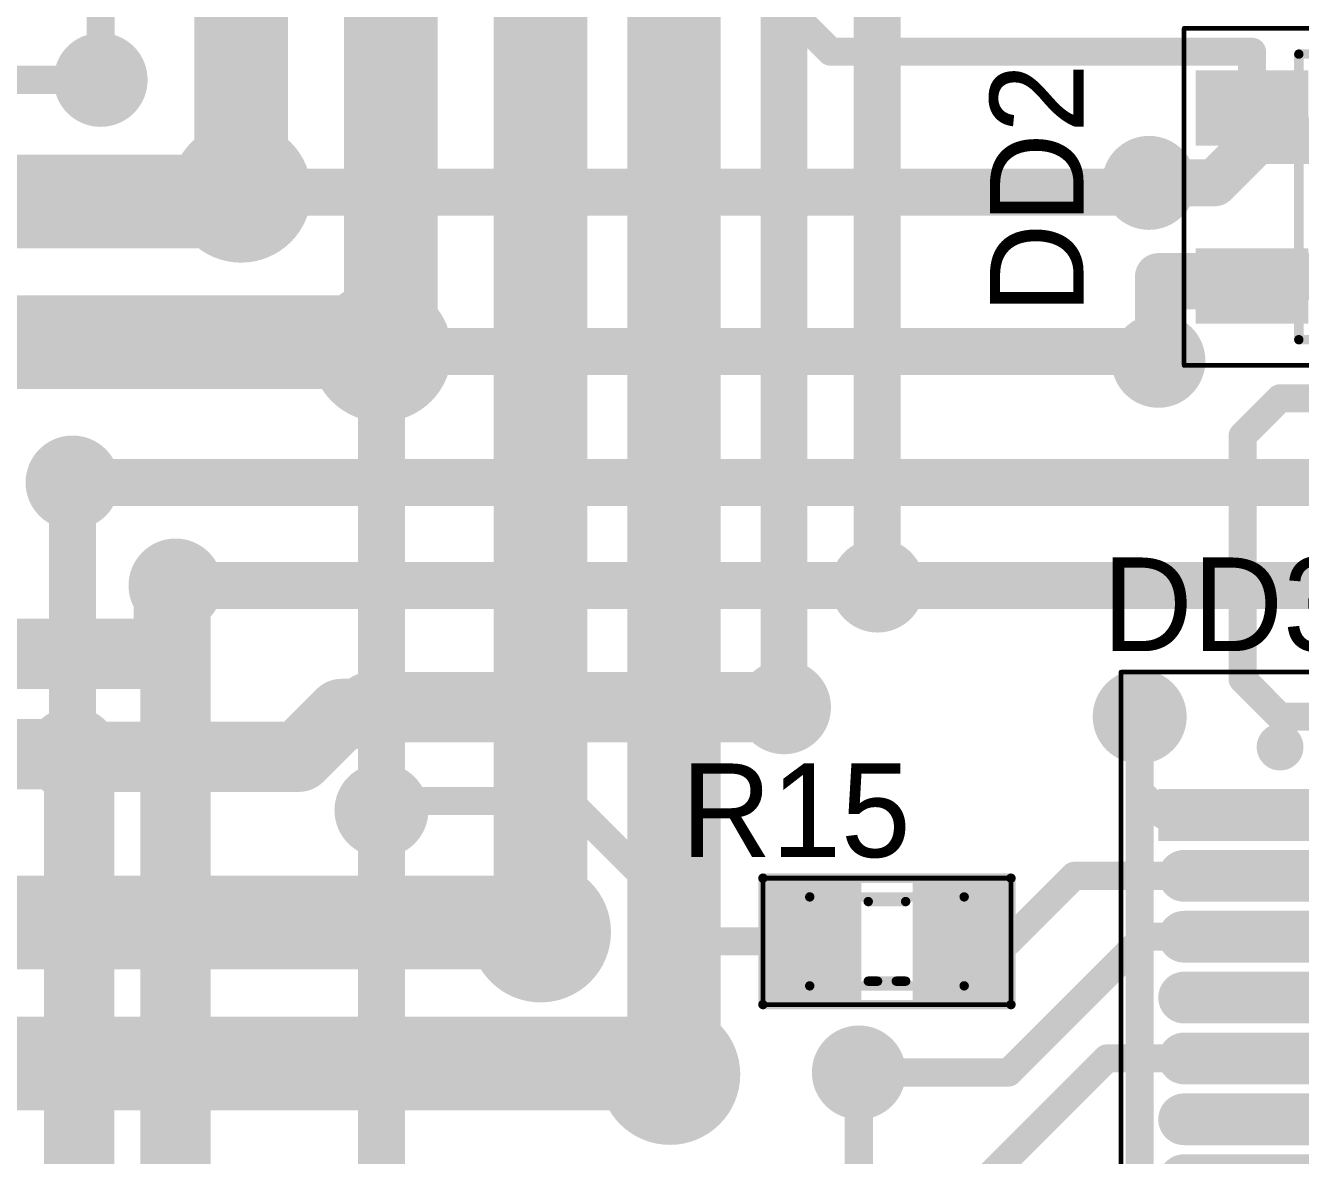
# Model space of a CAD drawing. Header units: millimetres. Extents: x 29 to 180, y 30 to 200.
# Drawn here: x 142.1 to 155.72, y 105.41 to 117.48 of the extents above; entities that cross this region are included whole.
import ezdxf

# ---------------------------------------------------------------- set-up
doc = ezdxf.new("R2010")
doc.units = ezdxf.units.MM
for name, color, linetype in [('BottomLayer', 5, 'Continuous'), ('BottomSolder', 6, 'Continuous'), ('Mechanical13', 56, 'Continuous'), ('Mechanical15', 56, 'Continuous'), ('MultiLayer', 9, 'Continuous'), ('TopLayer', 1, 'Continuous'), ('TopOverlay', 2, 'Continuous'), ('TopPaste', 8, 'Continuous'), ('TopSolder', 216, 'Continuous'), ('ViaHoleLayer', 16, 'Continuous')]:
    doc.layers.add(name, color=color, linetype=linetype)

# ---------------------------------------------------------------- blocks, each defined once
blk = doc.blocks.new('SOT_23_DBV__746')
at = {"layer": 'Mechanical13', "const_width": 0.1}
for points in [[(-0.875, 1.525), (-0.875, -1.525)], [(0.875, 1.525), (-0.875, 1.525)], [(0.875, 1.525), (0.875, -1.525)], [(0.875, -1.525), (-0.875, -1.525)]]:
    blk.add_lwpolyline(points, dxfattribs=at)
at = {"layer": 'Mechanical13', "const_width": 0.05}
for points in [[(-0.9, 1.525, 1), (-0.85, 1.525, 1)], [(-0.9, 1.525, 1), (-0.85, 1.525, 1)], [(0.85, 1.525, 1), (0.9, 1.525, 1)], [(0.85, 1.525, 1), (0.9, 1.525, 1)], [(-0.9, -1.525, 1), (-0.85, -1.525, 1)], [(-0.9, -1.525, 1), (-0.85, -1.525, 1)], [(0.85, -1.525, 1), (0.9, -1.525, 1)], [(0.85, -1.525, 1), (0.9, -1.525, 1)]]:
    blk.add_lwpolyline(points, format="xyb", close=True, dxfattribs=at)
at = {"layer": 'Mechanical15'}
for points, const_width in [([(-2.1, 1.8), (-2.1, -1.8)], 0.05), ([(2.1, 1.8), (-2.1, 1.8)], 0.05), ([(2.1, 1.8), (2.1, -1.8)], 0.05), ([(0, 0.5), (0, -0.5)], 0.1), ([(0.5, 0), (-0.5, 0)], 0.1), ([(2.1, -1.8), (-2.1, -1.8)], 0.05)]:
    blk.add_lwpolyline(points, dxfattribs=dict(at, const_width=const_width))
for points, const_width in [([(-2.113, 1.8, 1), (-2.088, 1.8, 1)], 0.025), ([(-2.113, 1.8, 1), (-2.088, 1.8, 1)], 0.025), ([(2.087, 1.8, 1), (2.112, 1.8, 1)], 0.025), ([(2.087, 1.8, 1), (2.112, 1.8, 1)], 0.025), ([(-0.025, 0.5, 1), (0.025, 0.5, 1)], 0.05), ([(-0.525, 0, 1), (-0.475, 0, 1)], 0.05), ([(0.475, 0, 1), (0.525, 0, 1)], 0.05), ([(-0.025, -0.5, 1), (0.025, -0.5, 1)], 0.05), ([(-2.113, -1.8, 1), (-2.088, -1.8, 1)], 0.025), ([(-2.113, -1.8, 1), (-2.088, -1.8, 1)], 0.025), ([(2.087, -1.8, 1), (2.112, -1.8, 1)], 0.025), ([(2.087, -1.8, 1), (2.112, -1.8, 1)], 0.025)]:
    blk.add_lwpolyline(points, format="xyb", close=True, dxfattribs=dict(at, const_width=const_width))
at = {"layer": 'TopLayer'}
for points in [[(-0.875, 0.65), (-0.875, 1.25), (-1.875, 0.65), (-1.875, 1.25)], [(1.875, 0.65), (1.875, 1.25), (0.875, 0.65), (0.875, 1.25)], [(-0.875, -0.3), (-0.875, 0.3), (-1.875, -0.3), (-1.875, 0.3)], [(-0.875, -1.25), (-0.875, -0.65), (-1.875, -1.25), (-1.875, -0.65)], [(1.875, -1.25), (1.875, -0.65), (0.875, -1.25), (0.875, -0.65)]]:
    blk.add_solid(points, dxfattribs=at)
at = {"layer": 'TopOverlay'}
for points, const_width in [([(-1.25, 1.8, 1), (-1.5, 1.8, 1)], 0.25), ([(-1.563, 1.8, 1), (-1.438, 1.8, 1)], 0.125), ([(-1.312, 1.8, 1), (-1.188, 1.8, 1)], 0.125), ([(-0.55, 1.55, 1), (-0.45, 1.55, 1)], 0.1), ([(-0.55, 1.55, 1), (-0.45, 1.55, 1)], 0.1), ([(0.45, 1.55, 1), (0.55, 1.55, 1)], 0.1), ([(0.45, 1.55, 1), (0.55, 1.55, 1)], 0.1), ([(-0.55, -1.55, 1), (-0.45, -1.55, 1)], 0.1), ([(-0.55, -1.55, 1), (-0.45, -1.55, 1)], 0.1), ([(0.45, -1.55, 1), (0.55, -1.55, 1)], 0.1), ([(0.45, -1.55, 1), (0.55, -1.55, 1)], 0.1)]:
    blk.add_lwpolyline(points, format="xyb", close=True, dxfattribs=dict(at, const_width=const_width))
at = {"layer": 'TopOverlay', "const_width": 0.2}
for points in [[(0.5, 1.55), (-0.5, 1.55)], [(-0.5, 1.55), (-0.5, -1.55)], [(0.5, 1.55), (0.5, -1.55)], [(0.5, -1.55), (-0.5, -1.55)]]:
    blk.add_lwpolyline(points, dxfattribs=at)
at = {"layer": 'TopPaste'}
for points in [[(-0.875, 0.65), (-0.875, 1.25), (-1.875, 0.65), (-1.875, 1.25)], [(1.875, 0.65), (1.875, 1.25), (0.875, 0.65), (0.875, 1.25)], [(-0.875, -0.3), (-0.875, 0.3), (-1.875, -0.3), (-1.875, 0.3)], [(-0.875, -1.25), (-0.875, -0.65), (-1.875, -1.25), (-1.875, -0.65)], [(1.875, -1.25), (1.875, -0.65), (0.875, -1.25), (0.875, -0.65)]]:
    blk.add_solid(points, dxfattribs=at)
at = {"layer": 'TopSolder'}
for points in [[(-0.773, 0.548), (-0.773, 1.352), (-1.977, 0.548), (-1.977, 1.352)], [(1.977, 0.548), (1.977, 1.352), (0.773, 0.548), (0.773, 1.352)], [(-0.773, -0.402), (-0.773, 0.402), (-1.977, -0.402), (-1.977, 0.402)], [(-0.773, -1.352), (-0.773, -0.548), (-1.977, -1.352), (-1.977, -0.548)], [(1.977, -1.352), (1.977, -0.548), (0.773, -1.352), (0.773, -0.548)]]:
    blk.add_solid(points, dxfattribs=at)
blk = doc.blocks.new('SSOP_28_M_747')
at = {"layer": 'Mechanical13', "const_width": 0.1}
for points in [[(-2.8, 5.25), (2.8, 5.25)], [(-2.8, -5.25), (-2.8, 5.25)], [(2.8, -5.25), (2.8, 5.25)], [(-2.8, -5.25), (2.8, -5.25)]]:
    blk.add_lwpolyline(points, dxfattribs=at)
at = {"layer": 'Mechanical13'}
for points, const_width in [([(-2.825, 5.25, 1), (-2.775, 5.25, 1)], 0.05), ([(-2.825, 5.25, 1), (-2.775, 5.25, 1)], 0.05), ([(2.775, 5.25, 1), (2.825, 5.25, 1)], 0.05), ([(2.775, 5.25, 1), (2.825, 5.25, 1)], 0.05), ([(-1.4, 4.35, 1), (-2.4, 4.35, 1)], 0.1), ([(-2.425, 4.35, 1), (-2.375, 4.35, 1)], 0.05), ([(-1.425, 4.35, 1), (-1.375, 4.35, 1)], 0.05), ([(-2.825, -5.25, 1), (-2.775, -5.25, 1)], 0.05), ([(-2.825, -5.25, 1), (-2.775, -5.25, 1)], 0.05), ([(2.775, -5.25, 1), (2.825, -5.25, 1)], 0.05), ([(2.775, -5.25, 1), (2.825, -5.25, 1)], 0.05)]:
    blk.add_lwpolyline(points, format="xyb", close=True, dxfattribs=dict(at, const_width=const_width))
at = {"layer": 'Mechanical15'}
for points, const_width in [([(-5.2, 5.75), (5.2, 5.75)], 0.05), ([(-5.2, -5.75), (-5.2, 5.75)], 0.05), ([(5.2, -5.75), (5.2, 5.75)], 0.05), ([(0, -0.5), (0, 0.5)], 0.1), ([(-0.5, 0), (0.5, 0)], 0.1), ([(-5.2, -5.75), (5.2, -5.75)], 0.05)]:
    blk.add_lwpolyline(points, dxfattribs=dict(at, const_width=const_width))
for points, const_width in [([(-5.212, 5.75, 1), (-5.188, 5.75, 1)], 0.025), ([(-5.212, 5.75, 1), (-5.188, 5.75, 1)], 0.025), ([(5.188, 5.75, 1), (5.212, 5.75, 1)], 0.025), ([(5.188, 5.75, 1), (5.212, 5.75, 1)], 0.025), ([(-0.025, 0.5, 1), (0.025, 0.5, 1)], 0.05), ([(-0.525, 0, 1), (-0.475, 0, 1)], 0.05), ([(0.475, 0, 1), (0.525, 0, 1)], 0.05), ([(-0.025, -0.5, 1), (0.025, -0.5, 1)], 0.05), ([(-5.212, -5.75, 1), (-5.188, -5.75, 1)], 0.025), ([(-5.212, -5.75, 1), (-5.188, -5.75, 1)], 0.025), ([(5.188, -5.75, 1), (5.212, -5.75, 1)], 0.025), ([(5.188, -5.75, 1), (5.212, -5.75, 1)], 0.025)]:
    blk.add_lwpolyline(points, format="xyb", close=True, dxfattribs=dict(at, const_width=const_width))
at = {"layer": 'TopLayer', "const_width": 0.35}
for points in [[(2.475, 4.225), (4.525, 4.225)], [(-4.525, 3.575), (-2.475, 3.575)], [(2.475, 3.575), (4.525, 3.575)], [(-4.525, 2.925), (-2.475, 2.925)], [(2.475, 2.925), (4.525, 2.925)], [(-4.525, 2.275), (-2.475, 2.275)], [(2.475, 2.275), (4.525, 2.275)], [(-4.525, 1.625), (-2.475, 1.625)], [(2.475, 1.625), (4.525, 1.625)], [(-4.525, 0.975), (-2.475, 0.975)], [(2.475, 0.975), (4.525, 0.975)], [(-4.525, 0.325), (-2.475, 0.325)], [(2.475, 0.325), (4.525, 0.325)], [(-4.525, -0.325), (-2.475, -0.325)], [(2.475, -0.325), (4.525, -0.325)], [(-4.525, -0.975), (-2.475, -0.975)], [(2.475, -0.975), (4.525, -0.975)], [(-4.525, -1.625), (-2.475, -1.625)], [(2.475, -1.625), (4.525, -1.625)], [(-4.525, -2.275), (-2.475, -2.275)], [(2.475, -2.275), (4.525, -2.275)], [(-4.525, -2.925), (-2.475, -2.925)], [(2.475, -2.925), (4.525, -2.925)], [(-4.525, -3.575), (-2.475, -3.575)], [(2.475, -3.575), (4.525, -3.575)], [(-4.525, -4.225), (-2.475, -4.225)], [(2.475, -4.225), (4.525, -4.225)]]:
    blk.add_lwpolyline(points, dxfattribs=at)
at = {"layer": 'TopLayer', "const_width": 0.175}
for points in [[(2.388, 4.225, 1), (2.563, 4.225, 1)], [(4.437, 4.225, 1), (4.613, 4.225, 1)], [(-4.613, 3.575, 1), (-4.437, 3.575, 1)], [(-2.563, 3.575, 1), (-2.388, 3.575, 1)], [(2.388, 3.575, 1), (2.563, 3.575, 1)], [(4.437, 3.575, 1), (4.613, 3.575, 1)], [(-4.613, 2.925, 1), (-4.437, 2.925, 1)], [(-2.563, 2.925, 1), (-2.388, 2.925, 1)], [(2.388, 2.925, 1), (2.563, 2.925, 1)], [(4.437, 2.925, 1), (4.613, 2.925, 1)], [(-4.613, 2.275, 1), (-4.437, 2.275, 1)], [(-2.563, 2.275, 1), (-2.388, 2.275, 1)], [(2.388, 2.275, 1), (2.563, 2.275, 1)], [(4.437, 2.275, 1), (4.613, 2.275, 1)], [(-4.613, 1.625, 1), (-4.437, 1.625, 1)], [(-2.563, 1.625, 1), (-2.388, 1.625, 1)], [(2.388, 1.625, 1), (2.563, 1.625, 1)], [(4.437, 1.625, 1), (4.613, 1.625, 1)], [(-4.613, 0.975, 1), (-4.437, 0.975, 1)], [(-2.563, 0.975, 1), (-2.388, 0.975, 1)], [(2.388, 0.975, 1), (2.563, 0.975, 1)], [(4.437, 0.975, 1), (4.613, 0.975, 1)], [(-4.613, 0.325, 1), (-4.437, 0.325, 1)], [(-2.563, 0.325, 1), (-2.388, 0.325, 1)], [(2.388, 0.325, 1), (2.563, 0.325, 1)], [(4.437, 0.325, 1), (4.613, 0.325, 1)], [(-4.613, -0.325, 1), (-4.437, -0.325, 1)], [(-2.563, -0.325, 1), (-2.388, -0.325, 1)], [(2.388, -0.325, 1), (2.563, -0.325, 1)], [(4.437, -0.325, 1), (4.613, -0.325, 1)], [(-4.613, -0.975, 1), (-4.437, -0.975, 1)], [(-2.563, -0.975, 1), (-2.388, -0.975, 1)], [(2.388, -0.975, 1), (2.563, -0.975, 1)], [(4.437, -0.975, 1), (4.613, -0.975, 1)], [(-4.613, -1.625, 1), (-4.437, -1.625, 1)], [(-2.563, -1.625, 1), (-2.388, -1.625, 1)], [(2.388, -1.625, 1), (2.563, -1.625, 1)], [(4.437, -1.625, 1), (4.613, -1.625, 1)], [(-4.613, -2.275, 1), (-4.437, -2.275, 1)], [(-2.563, -2.275, 1), (-2.388, -2.275, 1)], [(2.388, -2.275, 1), (2.563, -2.275, 1)], [(4.437, -2.275, 1), (4.613, -2.275, 1)], [(-4.613, -2.925, 1), (-4.437, -2.925, 1)], [(-2.563, -2.925, 1), (-2.388, -2.925, 1)], [(2.388, -2.925, 1), (2.563, -2.925, 1)], [(4.437, -2.925, 1), (4.613, -2.925, 1)], [(-4.613, -3.575, 1), (-4.437, -3.575, 1)], [(-2.563, -3.575, 1), (-2.388, -3.575, 1)], [(2.388, -3.575, 1), (2.563, -3.575, 1)], [(4.437, -3.575, 1), (4.613, -3.575, 1)], [(-4.613, -4.225, 1), (-4.437, -4.225, 1)], [(-2.563, -4.225, 1), (-2.388, -4.225, 1)], [(2.388, -4.225, 1), (2.563, -4.225, 1)], [(4.437, -4.225, 1), (4.613, -4.225, 1)]]:
    blk.add_lwpolyline(points, format="xyb", close=True, dxfattribs=at)
at = {"layer": 'TopLayer'}
blk.add_solid([(-2.3, 4.05), (-2.3, 4.4), (-4.7, 4.05), (-4.7, 4.4)], dxfattribs=at)
at = {"layer": 'TopOverlay', "const_width": 0.2}
for points in [[(-1.9, 5.25), (1.9, 5.25)], [(-1.9, -5.25), (-1.9, 5.25)], [(1.9, -5.25), (1.9, 5.25)], [(-1.9, -5.25), (1.9, -5.25)]]:
    blk.add_lwpolyline(points, dxfattribs=at)
at = {"layer": 'TopOverlay'}
for points, const_width in [([(-1.95, 5.25, 1), (-1.85, 5.25, 1)], 0.1), ([(-1.95, 5.25, 1), (-1.85, 5.25, 1)], 0.1), ([(1.85, 5.25, 1), (1.95, 5.25, 1)], 0.1), ([(1.85, 5.25, 1), (1.95, 5.25, 1)], 0.1), ([(-3.375, 4.95, 1), (-3.625, 4.95, 1)], 0.25), ([(-3.688, 4.95, 1), (-3.563, 4.95, 1)], 0.125), ([(-3.437, 4.95, 1), (-3.313, 4.95, 1)], 0.125), ([(-0.6, 4.25, 1), (-1.2, 4.25, 1)], 0.6), ([(-1.35, 4.25, 1), (-1.05, 4.25, 1)], 0.3), ([(-0.75, 4.25, 1), (-0.45, 4.25, 1)], 0.3), ([(-1.95, -5.25, 1), (-1.85, -5.25, 1)], 0.1), ([(-1.95, -5.25, 1), (-1.85, -5.25, 1)], 0.1), ([(1.85, -5.25, 1), (1.95, -5.25, 1)], 0.1), ([(1.85, -5.25, 1), (1.95, -5.25, 1)], 0.1)]:
    blk.add_lwpolyline(points, format="xyb", close=True, dxfattribs=dict(at, const_width=const_width))
at = {"layer": 'TopPaste', "const_width": 0.35}
for points in [[(2.475, 4.225), (4.525, 4.225)], [(-4.525, 3.575), (-2.475, 3.575)], [(2.475, 3.575), (4.525, 3.575)], [(-4.525, 2.925), (-2.475, 2.925)], [(2.475, 2.925), (4.525, 2.925)], [(-4.525, 2.275), (-2.475, 2.275)], [(2.475, 2.275), (4.525, 2.275)], [(-4.525, 1.625), (-2.475, 1.625)], [(2.475, 1.625), (4.525, 1.625)], [(-4.525, 0.975), (-2.475, 0.975)], [(2.475, 0.975), (4.525, 0.975)], [(-4.525, 0.325), (-2.475, 0.325)], [(2.475, 0.325), (4.525, 0.325)], [(-4.525, -0.325), (-2.475, -0.325)], [(2.475, -0.325), (4.525, -0.325)], [(-4.525, -0.975), (-2.475, -0.975)], [(2.475, -0.975), (4.525, -0.975)], [(-4.525, -1.625), (-2.475, -1.625)], [(2.475, -1.625), (4.525, -1.625)], [(-4.525, -2.275), (-2.475, -2.275)], [(2.475, -2.275), (4.525, -2.275)], [(-4.525, -2.925), (-2.475, -2.925)], [(2.475, -2.925), (4.525, -2.925)], [(-4.525, -3.575), (-2.475, -3.575)], [(2.475, -3.575), (4.525, -3.575)], [(-4.525, -4.225), (-2.475, -4.225)], [(2.475, -4.225), (4.525, -4.225)]]:
    blk.add_lwpolyline(points, dxfattribs=at)
at = {"layer": 'TopPaste', "const_width": 0.175}
for points in [[(2.388, 4.225, 1), (2.563, 4.225, 1)], [(4.437, 4.225, 1), (4.613, 4.225, 1)], [(-4.613, 3.575, 1), (-4.437, 3.575, 1)], [(-2.563, 3.575, 1), (-2.388, 3.575, 1)], [(2.388, 3.575, 1), (2.563, 3.575, 1)], [(4.437, 3.575, 1), (4.613, 3.575, 1)], [(-4.613, 2.925, 1), (-4.437, 2.925, 1)], [(-2.563, 2.925, 1), (-2.388, 2.925, 1)], [(2.388, 2.925, 1), (2.563, 2.925, 1)], [(4.437, 2.925, 1), (4.613, 2.925, 1)], [(-4.613, 2.275, 1), (-4.437, 2.275, 1)], [(-2.563, 2.275, 1), (-2.388, 2.275, 1)], [(2.388, 2.275, 1), (2.563, 2.275, 1)], [(4.437, 2.275, 1), (4.613, 2.275, 1)], [(-4.613, 1.625, 1), (-4.437, 1.625, 1)], [(-2.563, 1.625, 1), (-2.388, 1.625, 1)], [(2.388, 1.625, 1), (2.563, 1.625, 1)], [(4.437, 1.625, 1), (4.613, 1.625, 1)], [(-4.613, 0.975, 1), (-4.437, 0.975, 1)], [(-2.563, 0.975, 1), (-2.388, 0.975, 1)], [(2.388, 0.975, 1), (2.563, 0.975, 1)], [(4.437, 0.975, 1), (4.613, 0.975, 1)], [(-4.613, 0.325, 1), (-4.437, 0.325, 1)], [(-2.563, 0.325, 1), (-2.388, 0.325, 1)], [(2.388, 0.325, 1), (2.563, 0.325, 1)], [(4.437, 0.325, 1), (4.613, 0.325, 1)], [(-4.613, -0.325, 1), (-4.437, -0.325, 1)], [(-2.563, -0.325, 1), (-2.388, -0.325, 1)], [(2.388, -0.325, 1), (2.563, -0.325, 1)], [(4.437, -0.325, 1), (4.613, -0.325, 1)], [(-4.613, -0.975, 1), (-4.437, -0.975, 1)], [(-2.563, -0.975, 1), (-2.388, -0.975, 1)], [(2.388, -0.975, 1), (2.563, -0.975, 1)], [(4.437, -0.975, 1), (4.613, -0.975, 1)], [(-4.613, -1.625, 1), (-4.437, -1.625, 1)], [(-2.563, -1.625, 1), (-2.388, -1.625, 1)], [(2.388, -1.625, 1), (2.563, -1.625, 1)], [(4.437, -1.625, 1), (4.613, -1.625, 1)], [(-4.613, -2.275, 1), (-4.437, -2.275, 1)], [(-2.563, -2.275, 1), (-2.388, -2.275, 1)], [(2.388, -2.275, 1), (2.563, -2.275, 1)], [(4.437, -2.275, 1), (4.613, -2.275, 1)], [(-4.613, -2.925, 1), (-4.437, -2.925, 1)], [(-2.563, -2.925, 1), (-2.388, -2.925, 1)], [(2.388, -2.925, 1), (2.563, -2.925, 1)], [(4.437, -2.925, 1), (4.613, -2.925, 1)], [(-4.613, -3.575, 1), (-4.437, -3.575, 1)], [(-2.563, -3.575, 1), (-2.388, -3.575, 1)], [(2.388, -3.575, 1), (2.563, -3.575, 1)], [(4.437, -3.575, 1), (4.613, -3.575, 1)], [(-4.613, -4.225, 1), (-4.437, -4.225, 1)], [(-2.563, -4.225, 1), (-2.388, -4.225, 1)], [(2.388, -4.225, 1), (2.563, -4.225, 1)], [(4.437, -4.225, 1), (4.613, -4.225, 1)]]:
    blk.add_lwpolyline(points, format="xyb", close=True, dxfattribs=at)
at = {"layer": 'TopPaste'}
blk.add_solid([(-2.3, 4.05), (-2.3, 4.4), (-4.7, 4.05), (-4.7, 4.4)], dxfattribs=at)
at = {"layer": 'TopSolder', "const_width": 0.553}
for points in [[(2.475, 4.225), (4.525, 4.225)], [(-4.525, 3.575), (-2.475, 3.575)], [(2.475, 3.575), (4.525, 3.575)], [(-4.525, 2.925), (-2.475, 2.925)], [(2.475, 2.925), (4.525, 2.925)], [(-4.525, 2.275), (-2.475, 2.275)], [(2.475, 2.275), (4.525, 2.275)], [(-4.525, 1.625), (-2.475, 1.625)], [(2.475, 1.625), (4.525, 1.625)], [(-4.525, 0.975), (-2.475, 0.975)], [(2.475, 0.975), (4.525, 0.975)], [(-4.525, 0.325), (-2.475, 0.325)], [(2.475, 0.325), (4.525, 0.325)], [(-4.525, -0.325), (-2.475, -0.325)], [(2.475, -0.325), (4.525, -0.325)], [(-4.525, -0.975), (-2.475, -0.975)], [(2.475, -0.975), (4.525, -0.975)], [(-4.525, -1.625), (-2.475, -1.625)], [(2.475, -1.625), (4.525, -1.625)], [(-4.525, -2.275), (-2.475, -2.275)], [(2.475, -2.275), (4.525, -2.275)], [(-4.525, -2.925), (-2.475, -2.925)], [(2.475, -2.925), (4.525, -2.925)], [(-4.525, -3.575), (-2.475, -3.575)], [(2.475, -3.575), (4.525, -3.575)], [(-4.525, -4.225), (-2.475, -4.225)], [(2.475, -4.225), (4.525, -4.225)]]:
    blk.add_lwpolyline(points, dxfattribs=at)
at = {"layer": 'TopSolder', "const_width": 0.277}
for points in [[(2.337, 4.225, 1), (2.613, 4.225, 1)], [(4.387, 4.225, 1), (4.663, 4.225, 1)], [(-4.663, 3.575, 1), (-4.387, 3.575, 1)], [(-2.613, 3.575, 1), (-2.337, 3.575, 1)], [(2.337, 3.575, 1), (2.613, 3.575, 1)], [(4.387, 3.575, 1), (4.663, 3.575, 1)], [(-4.663, 2.925, 1), (-4.387, 2.925, 1)], [(-2.613, 2.925, 1), (-2.337, 2.925, 1)], [(2.337, 2.925, 1), (2.613, 2.925, 1)], [(4.387, 2.925, 1), (4.663, 2.925, 1)], [(-4.663, 2.275, 1), (-4.387, 2.275, 1)], [(-2.613, 2.275, 1), (-2.337, 2.275, 1)], [(2.337, 2.275, 1), (2.613, 2.275, 1)], [(4.387, 2.275, 1), (4.663, 2.275, 1)], [(-4.663, 1.625, 1), (-4.387, 1.625, 1)], [(-2.613, 1.625, 1), (-2.337, 1.625, 1)], [(2.337, 1.625, 1), (2.613, 1.625, 1)], [(4.387, 1.625, 1), (4.663, 1.625, 1)], [(-4.663, 0.975, 1), (-4.387, 0.975, 1)], [(-2.613, 0.975, 1), (-2.337, 0.975, 1)], [(2.337, 0.975, 1), (2.613, 0.975, 1)], [(4.387, 0.975, 1), (4.663, 0.975, 1)], [(-4.663, 0.325, 1), (-4.387, 0.325, 1)], [(-2.613, 0.325, 1), (-2.337, 0.325, 1)], [(2.337, 0.325, 1), (2.613, 0.325, 1)], [(4.387, 0.325, 1), (4.663, 0.325, 1)], [(-4.663, -0.325, 1), (-4.387, -0.325, 1)], [(-2.613, -0.325, 1), (-2.337, -0.325, 1)], [(2.337, -0.325, 1), (2.613, -0.325, 1)], [(4.387, -0.325, 1), (4.663, -0.325, 1)], [(-4.663, -0.975, 1), (-4.387, -0.975, 1)], [(-2.613, -0.975, 1), (-2.337, -0.975, 1)], [(2.337, -0.975, 1), (2.613, -0.975, 1)], [(4.387, -0.975, 1), (4.663, -0.975, 1)], [(-4.663, -1.625, 1), (-4.387, -1.625, 1)], [(-2.613, -1.625, 1), (-2.337, -1.625, 1)], [(2.337, -1.625, 1), (2.613, -1.625, 1)], [(4.387, -1.625, 1), (4.663, -1.625, 1)], [(-4.663, -2.275, 1), (-4.387, -2.275, 1)], [(-2.613, -2.275, 1), (-2.337, -2.275, 1)], [(2.337, -2.275, 1), (2.613, -2.275, 1)], [(4.387, -2.275, 1), (4.663, -2.275, 1)], [(-4.663, -2.925, 1), (-4.387, -2.925, 1)], [(-2.613, -2.925, 1), (-2.337, -2.925, 1)], [(2.337, -2.925, 1), (2.613, -2.925, 1)], [(4.387, -2.925, 1), (4.663, -2.925, 1)], [(-4.663, -3.575, 1), (-4.387, -3.575, 1)], [(-2.613, -3.575, 1), (-2.337, -3.575, 1)], [(2.337, -3.575, 1), (2.613, -3.575, 1)], [(4.387, -3.575, 1), (4.663, -3.575, 1)], [(-4.663, -4.225, 1), (-4.387, -4.225, 1)], [(-2.613, -4.225, 1), (-2.337, -4.225, 1)], [(2.337, -4.225, 1), (2.613, -4.225, 1)], [(4.387, -4.225, 1), (4.663, -4.225, 1)]]:
    blk.add_lwpolyline(points, format="xyb", close=True, dxfattribs=at)
at = {"layer": 'TopSolder'}
blk.add_solid([(-2.198, 3.948), (-2.198, 4.502), (-4.802, 3.948), (-4.802, 4.502)], dxfattribs=at)
blk = doc.blocks.new('SMD_R_0603_803')
at = {"layer": 'Mechanical13', "const_width": 0.1}
for points in [[(-0.825, 0.475), (-0.825, -0.475)], [(0.825, 0.475), (-0.825, 0.475)], [(0.825, 0.475), (0.825, -0.475)], [(0.825, -0.475), (-0.825, -0.475)]]:
    blk.add_lwpolyline(points, dxfattribs=at)
at = {"layer": 'Mechanical13', "const_width": 0.05}
for points in [[(-0.85, 0.475, 1), (-0.8, 0.475, 1)], [(-0.85, 0.475, 1), (-0.8, 0.475, 1)], [(0.8, 0.475, 1), (0.85, 0.475, 1)], [(0.8, 0.475, 1), (0.85, 0.475, 1)], [(-0.85, -0.475, 1), (-0.8, -0.475, 1)], [(-0.85, -0.475, 1), (-0.8, -0.475, 1)], [(0.8, -0.475, 1), (0.85, -0.475, 1)], [(0.8, -0.475, 1), (0.85, -0.475, 1)]]:
    blk.add_lwpolyline(points, format="xyb", close=True, dxfattribs=at)
at = {"layer": 'Mechanical15', "const_width": 0.05}
for points in [[(-1.325, 0.675), (-1.325, -0.675)], [(1.325, 0.675), (-1.325, 0.675)], [(1.325, 0.675), (1.325, -0.675)], [(1.325, -0.675), (-1.325, -0.675)]]:
    blk.add_lwpolyline(points, dxfattribs=at)
at = {"layer": 'Mechanical15', "const_width": 0.025}
for points in [[(-1.338, 0.675, 1), (-1.313, 0.675, 1)], [(-1.338, 0.675, 1), (-1.313, 0.675, 1)], [(1.313, 0.675, 1), (1.338, 0.675, 1)], [(1.313, 0.675, 1), (1.338, 0.675, 1)], [(-1.338, -0.675, 1), (-1.313, -0.675, 1)], [(-1.338, -0.675, 1), (-1.313, -0.675, 1)], [(1.313, -0.675, 1), (1.338, -0.675, 1)], [(1.313, -0.675, 1), (1.338, -0.675, 1)]]:
    blk.add_lwpolyline(points, format="xyb", close=True, dxfattribs=at)
at = {"layer": 'TopLayer'}
for points in [[(-0.375, -0.525), (-0.375, 0.525), (-1.175, -0.525), (-1.175, 0.525)], [(1.175, -0.525), (1.175, 0.525), (0.375, -0.525), (0.375, 0.525)]]:
    blk.add_solid(points, dxfattribs=at)
at = {"layer": 'TopOverlay', "const_width": 0.1}
for points in [[(1.325, 0.675), (-1.325, 0.675)], [(-1.325, 0.675), (-1.325, -0.675)], [(1.325, 0.675), (1.325, -0.675)], [(-0.1, 0.425), (-0.2, 0.425)], [(0.1, 0.425), (-0.1, 0.425)], [(0.2, 0.425), (0.1, 0.425)], [(0.2, -0.425), (-0.2, -0.425)], [(1.325, -0.675), (-1.325, -0.675)]]:
    blk.add_lwpolyline(points, dxfattribs=at)
at = {"layer": 'TopOverlay', "const_width": 0.05}
for points in [[(-1.35, 0.675, 1), (-1.3, 0.675, 1)], [(-1.35, 0.675, 1), (-1.3, 0.675, 1)], [(1.3, 0.675, 1), (1.35, 0.675, 1)], [(1.3, 0.675, 1), (1.35, 0.675, 1)], [(-0.225, 0.425, 1), (-0.175, 0.425, 1)], [(-0.125, 0.425, 1), (-0.075, 0.425, 1)], [(-0.125, 0.425, 1), (-0.075, 0.425, 1)], [(0.075, 0.425, 1), (0.125, 0.425, 1)], [(0.075, 0.425, 1), (0.125, 0.425, 1)], [(0.175, 0.425, 1), (0.225, 0.425, 1)], [(-0.225, -0.425, 1), (-0.175, -0.425, 1)], [(0.175, -0.425, 1), (0.225, -0.425, 1)], [(-1.35, -0.675, 1), (-1.3, -0.675, 1)], [(-1.35, -0.675, 1), (-1.3, -0.675, 1)], [(1.3, -0.675, 1), (1.35, -0.675, 1)], [(1.3, -0.675, 1), (1.35, -0.675, 1)]]:
    blk.add_lwpolyline(points, format="xyb", close=True, dxfattribs=at)
at = {"layer": 'TopPaste'}
for points in [[(-0.375, -0.525), (-0.375, 0.525), (-1.175, -0.525), (-1.175, 0.525)], [(1.175, -0.525), (1.175, 0.525), (0.375, -0.525), (0.375, 0.525)]]:
    blk.add_solid(points, dxfattribs=at)
at = {"layer": 'TopSolder'}
for points in [[(-0.273, -0.627), (-0.273, 0.627), (-1.277, -0.627), (-1.277, 0.627)], [(1.277, -0.627), (1.277, 0.627), (0.273, -0.627), (0.273, 0.627)]]:
    blk.add_solid(points, dxfattribs=at)

msp = doc.modelspace()

# ---------------------------------------------------------------- linework, layer by layer
at = {"layer": 'BottomLayer'}
for points, const_width in [([(142.9, 116.9), (142.9, 156.7)], 0.3), ([(144.4, 115.7), (144.4, 155.7)], 1), ([(146, 114.1), (146, 149.8)], 1), ([(147.6, 107.8), (147.6, 144.8)], 1), ([(149.025, 106.323), (149.025, 144.125)], 1), ([(150.2, 110.2), (150.2, 138.4)], 0.5), ([(151.196, 111.504), (151.196, 130.1)], 0.5), ([(154.8, 115.8), (155.25, 116.25)], 0.5), ([(155.25, 116.25), (156.6, 116.25)], 0.5), ([(154.1, 115.8), (154.8, 115.8)], 0.5), ([(154.2, 113.9), (154.2, 114.8)], 0.5), ([(154.2, 114.8), (156.5, 114.8)], 0.5), ([(145.9, 114), (146, 114.1)], 1), ([(145.9, 109.1), (145.9, 114)], 0.5), ([(155.1, 113.1), (155.5, 113.5)], 0.3), ([(155.5, 113.5), (158.6, 113.5)], 0.3), ([(155.1, 110.5), (155.1, 113.1)], 0.3), ([(142.6, 109.7), (142.6, 112.6)], 0.5), ([(143.7, 97), (143.7, 111.5)], 0.75), ([(151.196, 111.504), (151.2, 111.5)], 0.5), ([(155.1, 110.5), (155.5, 110.1)], 0.3), ([(154, 104.9), (154, 110.1)], 0.3), ([(155.5, 110.1), (156.5, 110.1)], 0.3), ([(142.6, 109.7), (142.671, 109.629)], 0.75), ([(142.671, 96.029), (142.671, 109.629)], 0.75), ([(145.9, 98.425), (145.9, 109.1)], 0.5), ([(148.981, 106.279), (149.025, 106.323)], 1), ([(151, 101.2), (151, 106.3)], 0.3)]:
    msp.add_lwpolyline(points, dxfattribs=dict(at, const_width=const_width))
for points, const_width in [([(142.7, 116.9, 1), (143.1, 116.9, 1)], 0.4), ([(142.825, 116.9, 1), (142.975, 116.9, 1)], 0.15), ([(155.125, 116.25, 1), (155.375, 116.25, 1)], 0.25), ([(155.125, 116.25, 1), (155.375, 116.25, 1)], 0.25), ([(144.075, 115.7, 1), (144.725, 115.7, 1)], 0.65), ([(144.15, 115.7, 1), (144.65, 115.7, 1)], 0.5), ([(153.9, 115.8, 1), (154.3, 115.8, 1)], 0.4), ([(153.975, 115.8, 1), (154.225, 115.8, 1)], 0.25), ([(154.675, 115.8, 1), (154.925, 115.8, 1)], 0.25), ([(154.675, 115.8, 1), (154.925, 115.8, 1)], 0.25), ([(154.075, 114.8, 1), (154.325, 114.8, 1)], 0.25), ([(154.075, 114.8, 1), (154.325, 114.8, 1)], 0.25), ([(145.575, 114, 1), (146.225, 114, 1)], 0.65), ([(145.75, 114.1, 1), (146.25, 114.1, 1)], 0.5), ([(145.75, 114.1, 1), (146.25, 114.1, 1)], 0.5), ([(145.65, 114, 1), (146.15, 114, 1)], 0.5), ([(154, 113.9, 1), (154.4, 113.9, 1)], 0.4), ([(145.775, 114, 1), (146.025, 114, 1)], 0.25), ([(154.075, 113.9, 1), (154.325, 113.9, 1)], 0.25), ([(155.425, 113.5, 1), (155.575, 113.5, 1)], 0.15), ([(155.425, 113.5, 1), (155.575, 113.5, 1)], 0.15), ([(155.025, 113.1, 1), (155.175, 113.1, 1)], 0.15), ([(155.025, 113.1, 1), (155.175, 113.1, 1)], 0.15), ([(142.4, 112.6, 1), (142.8, 112.6, 1)], 0.4), ([(142.475, 112.6, 1), (142.725, 112.6, 1)], 0.25), ([(143.5, 111.5, 1), (143.9, 111.5, 1)], 0.4), ([(143.513, 111.5, 1), (143.888, 111.5, 1)], 0.375), ([(151, 111.5, 1), (151.4, 111.5, 1)], 0.4), ([(151.071, 111.504, 1), (151.321, 111.504, 1)], 0.25), ([(151.071, 111.504, 1), (151.321, 111.504, 1)], 0.25), ([(151.075, 111.5, 1), (151.325, 111.5, 1)], 0.25), ([(150, 110.2, 1), (150.4, 110.2, 1)], 0.4), ([(155.025, 110.5, 1), (155.175, 110.5, 1)], 0.15), ([(155.025, 110.5, 1), (155.175, 110.5, 1)], 0.15), ([(153.8, 110.1, 1), (154.2, 110.1, 1)], 0.4), ([(150.075, 110.2, 1), (150.325, 110.2, 1)], 0.25), ([(153.925, 110.1, 1), (154.075, 110.1, 1)], 0.15), ([(155.425, 110.1, 1), (155.575, 110.1, 1)], 0.15), ([(155.425, 110.1, 1), (155.575, 110.1, 1)], 0.15), ([(142.4, 109.7, 1), (142.8, 109.7, 1)], 0.4), ([(142.413, 109.7, 1), (142.788, 109.7, 1)], 0.375), ([(142.483, 109.629, 1), (142.859, 109.629, 1)], 0.375), ([(142.483, 109.629, 1), (142.859, 109.629, 1)], 0.375), ([(142.475, 109.7, 1), (142.725, 109.7, 1)], 0.25), ([(145.7, 109.1, 1), (146.1, 109.1, 1)], 0.4), ([(145.775, 109.1, 1), (146.025, 109.1, 1)], 0.25), ([(145.775, 109.1, 1), (146.025, 109.1, 1)], 0.25), ([(147.275, 107.8, 1), (147.925, 107.8, 1)], 0.65), ([(147.35, 107.8, 1), (147.85, 107.8, 1)], 0.5), ([(148.656, 106.279, 1), (149.306, 106.279, 1)], 0.65), ([(148.775, 106.323, 1), (149.275, 106.323, 1)], 0.5), ([(148.775, 106.323, 1), (149.275, 106.323, 1)], 0.5), ([(148.731, 106.279, 1), (149.231, 106.279, 1)], 0.5), ([(150.8, 106.3, 1), (151.2, 106.3, 1)], 0.4), ([(150.925, 106.3, 1), (151.075, 106.3, 1)], 0.15)]:
    msp.add_lwpolyline(points, format="xyb", close=True, dxfattribs=dict(at, const_width=const_width))
at = {"layer": 'BottomSolder'}
for points, const_width in [([(142.649, 116.9, 1), (143.151, 116.9, 1)], 0.502), ([(144.024, 115.7, 1), (144.776, 115.7, 1)], 0.752), ([(153.849, 115.8, 1), (154.351, 115.8, 1)], 0.502), ([(145.524, 114, 1), (146.276, 114, 1)], 0.752), ([(153.949, 113.9, 1), (154.451, 113.9, 1)], 0.502), ([(142.349, 112.6, 1), (142.851, 112.6, 1)], 0.502), ([(143.449, 111.5, 1), (143.951, 111.5, 1)], 0.502), ([(150.949, 111.5, 1), (151.451, 111.5, 1)], 0.502), ([(149.949, 110.2, 1), (150.451, 110.2, 1)], 0.502), ([(153.749, 110.1, 1), (154.251, 110.1, 1)], 0.502), ([(142.349, 109.7, 1), (142.851, 109.7, 1)], 0.502), ([(145.649, 109.1, 1), (146.151, 109.1, 1)], 0.502), ([(147.224, 107.8, 1), (147.976, 107.8, 1)], 0.752), ([(148.605, 106.279, 1), (149.357, 106.279, 1)], 0.752), ([(150.749, 106.3, 1), (151.251, 106.3, 1)], 0.502)]:
    msp.add_lwpolyline(points, format="xyb", close=True, dxfattribs=dict(at, const_width=const_width))
at = {"layer": 'MultiLayer'}
for points, const_width in [([(142.7, 116.9, 1), (143.1, 116.9, 1)], 0.4), ([(144.075, 115.7, 1), (144.725, 115.7, 1)], 0.65), ([(153.9, 115.8, 1), (154.3, 115.8, 1)], 0.4), ([(145.575, 114, 1), (146.225, 114, 1)], 0.65), ([(154, 113.9, 1), (154.4, 113.9, 1)], 0.4), ([(142.4, 112.6, 1), (142.8, 112.6, 1)], 0.4), ([(143.5, 111.5, 1), (143.9, 111.5, 1)], 0.4), ([(151, 111.5, 1), (151.4, 111.5, 1)], 0.4), ([(150, 110.2, 1), (150.4, 110.2, 1)], 0.4), ([(153.8, 110.1, 1), (154.2, 110.1, 1)], 0.4), ([(142.4, 109.7, 1), (142.8, 109.7, 1)], 0.4), ([(145.7, 109.1, 1), (146.1, 109.1, 1)], 0.4), ([(147.275, 107.8, 1), (147.925, 107.8, 1)], 0.65), ([(148.656, 106.279, 1), (149.306, 106.279, 1)], 0.65), ([(150.8, 106.3, 1), (151.2, 106.3, 1)], 0.4)]:
    msp.add_lwpolyline(points, format="xyb", close=True, dxfattribs=dict(at, const_width=const_width))
at = {"layer": 'TopLayer'}
for points, const_width in [([(149.6, 118.3), (150.7, 117.2)], 0.3), ([(150.7, 117.2), (155.2, 117.2)], 0.3), ([(155.2, 116.6), (155.2, 117.2)], 0.3), ([(137.9, 116.9), (142.9, 116.9)], 0.3), ([(144.3, 115.6), (144.4, 115.7)], 1), ([(102.1, 115.6), (144.3, 115.6)], 1), ([(154, 115.7), (154.1, 115.8)], 0.5), ([(144.4, 115.7), (154, 115.7)], 0.5), ([(154.2, 114.7), (155.2, 114.7)], 0.5), ([(154.2, 114), (154.2, 114.7)], 0.5), ([(101.8, 114.1), (145.8, 114.1)], 1), ([(145.8, 114.1), (145.9, 114)], 1), ([(145.9, 114), (154.2, 114)], 0.5), ([(154.2, 113.9), (154.2, 114)], 0.5), ([(142.6, 112.6), (156.7, 112.6)], 0.5), ([(143.629, 111.429), (143.7, 111.5)], 0.75), ([(143.629, 110.771), (143.629, 111.429)], 0.75), ([(143.7, 111.5), (151.2, 111.5)], 0.5), ([(151.2, 111.5), (156.8, 111.5)], 0.5), ([(103.429, 110.771), (143.629, 110.771)], 0.75), ([(145.016, 109.671), (145.474, 110.129)], 0.75), ([(145.474, 110.129), (145.7, 110.129)], 0.75), ([(145.7, 110.129), (145.771, 110.2)], 0.75), ([(145.771, 110.2), (150.2, 110.2)], 0.75), ([(154, 109.3), (154, 110.1)], 0.3), ([(102.7, 109.7), (142.6, 109.7)], 0.75), ([(142.6, 109.7), (142.629, 109.671)], 0.75), ([(142.629, 109.671), (145.016, 109.671)], 0.75), ([(154, 109.3), (154.25, 109.05)], 0.3), ([(145.9, 109.1), (146, 109.2)], 0.3), ([(146, 109.2), (147.9, 109.2)], 0.3), ([(147.9, 109.2), (149.4, 107.7)], 0.3), ([(154.25, 109.05), (155.5, 109.05)], 0.3), ([(152.6, 107.7), (153.3, 108.4)], 0.3), ([(153.3, 108.4), (155.5, 108.4)], 0.3), ([(155.5, 108.4), (157.1, 108.4)], 0.3), ([(130, 107.9), (147.5, 107.9)], 1), ([(147.5, 107.9), (147.6, 107.8)], 1), ([(152.6, 106.3), (154.05, 107.75)], 0.3), ([(154.05, 107.75), (155.5, 107.75)], 0.3), ([(149.4, 107.7), (150.525, 107.7)], 0.3), ([(150.525, 107.7), (150.8, 107.7)], 0.3), ([(152.075, 107.7), (152.6, 107.7)], 0.3), ([(155.5, 107.1), (157.6, 107.1)], 0.3), ([(130.9, 106.396), (148.864, 106.396)], 1), ([(148.864, 106.396), (148.981, 106.279)], 1), ([(151.5, 104.3), (153.65, 106.45)], 0.3), ([(153.65, 106.45), (155.5, 106.45)], 0.3), ([(151, 106.3), (152.6, 106.3)], 0.3)]:
    msp.add_lwpolyline(points, dxfattribs=dict(at, const_width=const_width))
for points, const_width in [([(142.7, 116.9, 1), (143.1, 116.9, 1)], 0.4), ([(150.625, 117.2, 1), (150.775, 117.2, 1)], 0.15), ([(150.625, 117.2, 1), (150.775, 117.2, 1)], 0.15), ([(155.125, 117.2, 1), (155.275, 117.2, 1)], 0.15), ([(155.125, 117.2, 1), (155.275, 117.2, 1)], 0.15), ([(142.825, 116.9, 1), (142.975, 116.9, 1)], 0.15), ([(155.125, 116.6, 1), (155.275, 116.6, 1)], 0.15), ([(144.075, 115.7, 1), (144.725, 115.7, 1)], 0.65), ([(144.15, 115.7, 1), (144.65, 115.7, 1)], 0.5), ([(153.9, 115.8, 1), (154.3, 115.8, 1)], 0.4), ([(144.05, 115.6, 1), (144.55, 115.6, 1)], 0.5), ([(144.05, 115.6, 1), (144.55, 115.6, 1)], 0.5), ([(153.975, 115.8, 1), (154.225, 115.8, 1)], 0.25), ([(144.275, 115.7, 1), (144.525, 115.7, 1)], 0.25), ([(153.875, 115.7, 1), (154.125, 115.7, 1)], 0.25), ([(153.875, 115.7, 1), (154.125, 115.7, 1)], 0.25), ([(154.075, 114.7, 1), (154.325, 114.7, 1)], 0.25), ([(154.075, 114.7, 1), (154.325, 114.7, 1)], 0.25), ([(155.075, 114.7, 1), (155.325, 114.7, 1)], 0.25), ([(145.575, 114, 1), (146.225, 114, 1)], 0.65), ([(145.55, 114.1, 1), (146.05, 114.1, 1)], 0.5), ([(145.55, 114.1, 1), (146.05, 114.1, 1)], 0.5), ([(145.65, 114, 1), (146.15, 114, 1)], 0.5), ([(154, 113.9, 1), (154.4, 113.9, 1)], 0.4), ([(145.775, 114, 1), (146.025, 114, 1)], 0.25), ([(154.075, 114, 1), (154.325, 114, 1)], 0.25), ([(154.075, 114, 1), (154.325, 114, 1)], 0.25), ([(154.075, 114, 1), (154.325, 114, 1)], 0.25), ([(154.075, 113.9, 1), (154.325, 113.9, 1)], 0.25), ([(142.4, 112.6, 1), (142.8, 112.6, 1)], 0.4), ([(142.475, 112.6, 1), (142.725, 112.6, 1)], 0.25), ([(143.5, 111.5, 1), (143.9, 111.5, 1)], 0.4), ([(143.513, 111.5, 1), (143.888, 111.5, 1)], 0.375), ([(151, 111.5, 1), (151.4, 111.5, 1)], 0.4), ([(143.442, 111.429, 1), (143.817, 111.429, 1)], 0.375), ([(143.442, 111.429, 1), (143.817, 111.429, 1)], 0.375), ([(143.575, 111.5, 1), (143.825, 111.5, 1)], 0.25), ([(151.075, 111.5, 1), (151.325, 111.5, 1)], 0.25), ([(151.075, 111.5, 1), (151.325, 111.5, 1)], 0.25), ([(143.442, 110.771, 1), (143.817, 110.771, 1)], 0.375), ([(143.442, 110.771, 1), (143.817, 110.771, 1)], 0.375), ([(150, 110.2, 1), (150.4, 110.2, 1)], 0.4), ([(145.286, 110.129, 1), (145.661, 110.129, 1)], 0.375), ([(145.286, 110.129, 1), (145.661, 110.129, 1)], 0.375), ([(145.513, 110.129, 1), (145.888, 110.129, 1)], 0.375), ([(145.513, 110.129, 1), (145.888, 110.129, 1)], 0.375), ([(145.583, 110.2, 1), (145.958, 110.2, 1)], 0.375), ([(145.583, 110.2, 1), (145.958, 110.2, 1)], 0.375), ([(150.013, 110.2, 1), (150.388, 110.2, 1)], 0.375), ([(153.8, 110.1, 1), (154.2, 110.1, 1)], 0.4), ([(153.925, 110.1, 1), (154.075, 110.1, 1)], 0.15), ([(142.4, 109.7, 1), (142.8, 109.7, 1)], 0.4), ([(142.413, 109.7, 1), (142.788, 109.7, 1)], 0.375), ([(142.413, 109.7, 1), (142.788, 109.7, 1)], 0.375), ([(142.442, 109.671, 1), (142.817, 109.671, 1)], 0.375), ([(142.442, 109.671, 1), (142.817, 109.671, 1)], 0.375), ([(144.828, 109.671, 1), (145.203, 109.671, 1)], 0.375), ([(144.828, 109.671, 1), (145.203, 109.671, 1)], 0.375), ([(145.7, 109.1, 1), (146.1, 109.1, 1)], 0.4), ([(153.925, 109.3, 1), (154.075, 109.3, 1)], 0.15), ([(153.925, 109.3, 1), (154.075, 109.3, 1)], 0.15), ([(145.825, 109.1, 1), (145.975, 109.1, 1)], 0.15), ([(145.925, 109.2, 1), (146.075, 109.2, 1)], 0.15), ([(145.925, 109.2, 1), (146.075, 109.2, 1)], 0.15), ([(147.825, 109.2, 1), (147.975, 109.2, 1)], 0.15), ([(147.825, 109.2, 1), (147.975, 109.2, 1)], 0.15), ([(154.175, 109.05, 1), (154.325, 109.05, 1)], 0.15), ([(154.175, 109.05, 1), (154.325, 109.05, 1)], 0.15), ([(155.425, 109.05, 1), (155.575, 109.05, 1)], 0.15), ([(147.275, 107.8, 1), (147.925, 107.8, 1)], 0.65), ([(153.225, 108.4, 1), (153.375, 108.4, 1)], 0.15), ([(153.225, 108.4, 1), (153.375, 108.4, 1)], 0.15), ([(155.425, 108.4, 1), (155.575, 108.4, 1)], 0.15), ([(155.425, 108.4, 1), (155.575, 108.4, 1)], 0.15), ([(147.25, 107.9, 1), (147.75, 107.9, 1)], 0.5), ([(147.25, 107.9, 1), (147.75, 107.9, 1)], 0.5), ([(147.35, 107.8, 1), (147.85, 107.8, 1)], 0.5), ([(153.975, 107.75, 1), (154.125, 107.75, 1)], 0.15), ([(153.975, 107.75, 1), (154.125, 107.75, 1)], 0.15), ([(155.425, 107.75, 1), (155.575, 107.75, 1)], 0.15), ([(149.325, 107.7, 1), (149.475, 107.7, 1)], 0.15), ([(149.325, 107.7, 1), (149.475, 107.7, 1)], 0.15), ([(150.45, 107.7, 1), (150.6, 107.7, 1)], 0.15), ([(150.45, 107.7, 1), (150.6, 107.7, 1)], 0.15), ([(150.725, 107.7, 1), (150.875, 107.7, 1)], 0.15), ([(152, 107.7, 1), (152.15, 107.7, 1)], 0.15), ([(152.525, 107.7, 1), (152.675, 107.7, 1)], 0.15), ([(152.525, 107.7, 1), (152.675, 107.7, 1)], 0.15), ([(155.425, 107.1, 1), (155.575, 107.1, 1)], 0.15), ([(148.656, 106.279, 1), (149.306, 106.279, 1)], 0.65), ([(148.614, 106.396, 1), (149.114, 106.396, 1)], 0.5), ([(148.614, 106.396, 1), (149.114, 106.396, 1)], 0.5), ([(148.731, 106.279, 1), (149.231, 106.279, 1)], 0.5), ([(150.8, 106.3, 1), (151.2, 106.3, 1)], 0.4), ([(153.575, 106.45, 1), (153.725, 106.45, 1)], 0.15), ([(153.575, 106.45, 1), (153.725, 106.45, 1)], 0.15), ([(155.425, 106.45, 1), (155.575, 106.45, 1)], 0.15), ([(150.925, 106.3, 1), (151.075, 106.3, 1)], 0.15), ([(152.525, 106.3, 1), (152.675, 106.3, 1)], 0.15), ([(152.525, 106.3, 1), (152.675, 106.3, 1)], 0.15)]:
    msp.add_lwpolyline(points, format="xyb", close=True, dxfattribs=dict(at, const_width=const_width))
at = {"layer": 'TopSolder'}
for points, const_width in [([(142.649, 116.9, 1), (143.151, 116.9, 1)], 0.502), ([(144.024, 115.7, 1), (144.776, 115.7, 1)], 0.752), ([(153.849, 115.8, 1), (154.351, 115.8, 1)], 0.502), ([(145.524, 114, 1), (146.276, 114, 1)], 0.752), ([(153.949, 113.9, 1), (154.451, 113.9, 1)], 0.502), ([(142.349, 112.6, 1), (142.851, 112.6, 1)], 0.502), ([(143.449, 111.5, 1), (143.951, 111.5, 1)], 0.502), ([(150.949, 111.5, 1), (151.451, 111.5, 1)], 0.502), ([(149.949, 110.2, 1), (150.451, 110.2, 1)], 0.502), ([(153.749, 110.1, 1), (154.251, 110.1, 1)], 0.502), ([(142.349, 109.7, 1), (142.851, 109.7, 1)], 0.502), ([(145.649, 109.1, 1), (146.151, 109.1, 1)], 0.502), ([(147.224, 107.8, 1), (147.976, 107.8, 1)], 0.752), ([(148.605, 106.279, 1), (149.357, 106.279, 1)], 0.752), ([(150.749, 106.3, 1), (151.251, 106.3, 1)], 0.502)]:
    msp.add_lwpolyline(points, format="xyb", close=True, dxfattribs=dict(at, const_width=const_width))
at = {"layer": 'ViaHoleLayer'}
for points, const_width in [([(142.775, 116.9, 1), (143.025, 116.9, 1)], 0.25), ([(144.225, 115.7, 1), (144.575, 115.7, 1)], 0.35), ([(153.975, 115.8, 1), (154.225, 115.8, 1)], 0.25), ([(145.725, 114, 1), (146.075, 114, 1)], 0.35), ([(154.075, 113.9, 1), (154.325, 113.9, 1)], 0.25), ([(142.475, 112.6, 1), (142.725, 112.6, 1)], 0.25), ([(143.575, 111.5, 1), (143.825, 111.5, 1)], 0.25), ([(151.075, 111.5, 1), (151.325, 111.5, 1)], 0.25), ([(150.075, 110.2, 1), (150.325, 110.2, 1)], 0.25), ([(153.875, 110.1, 1), (154.125, 110.1, 1)], 0.25), ([(142.475, 109.7, 1), (142.725, 109.7, 1)], 0.25), ([(145.775, 109.1, 1), (146.025, 109.1, 1)], 0.25), ([(147.425, 107.8, 1), (147.775, 107.8, 1)], 0.35), ([(148.806, 106.279, 1), (149.156, 106.279, 1)], 0.35), ([(150.875, 106.3, 1), (151.125, 106.3, 1)], 0.25)]:
    msp.add_lwpolyline(points, format="xyb", close=True, dxfattribs=dict(at, const_width=const_width))

# ---------------------------------------------------------------- block references
at = {"rotation": 180}
for name, p in [('SOT_23_DBV__746', (156.575, 115.65)), ('SMD_R_0603_803', (151.3, 107.7))]:
    msp.add_blockref(name, p, dxfattribs=at)
msp.add_blockref('SSOP_28_M_747', (159, 104.825))

# ---------------------------------------------------------------- texts
at = {"layer": 'TopOverlay'}
msp.add_text('DD2', height=1, rotation=90, dxfattribs=at).set_placement((153.4, 114.4))
for s, p in [('DD3', (153.6, 110.8)), ('R15', (149.1, 108.6))]:
    msp.add_text(s, height=1, dxfattribs=at).set_placement(p)

doc.saveas('drawing.dxf')
